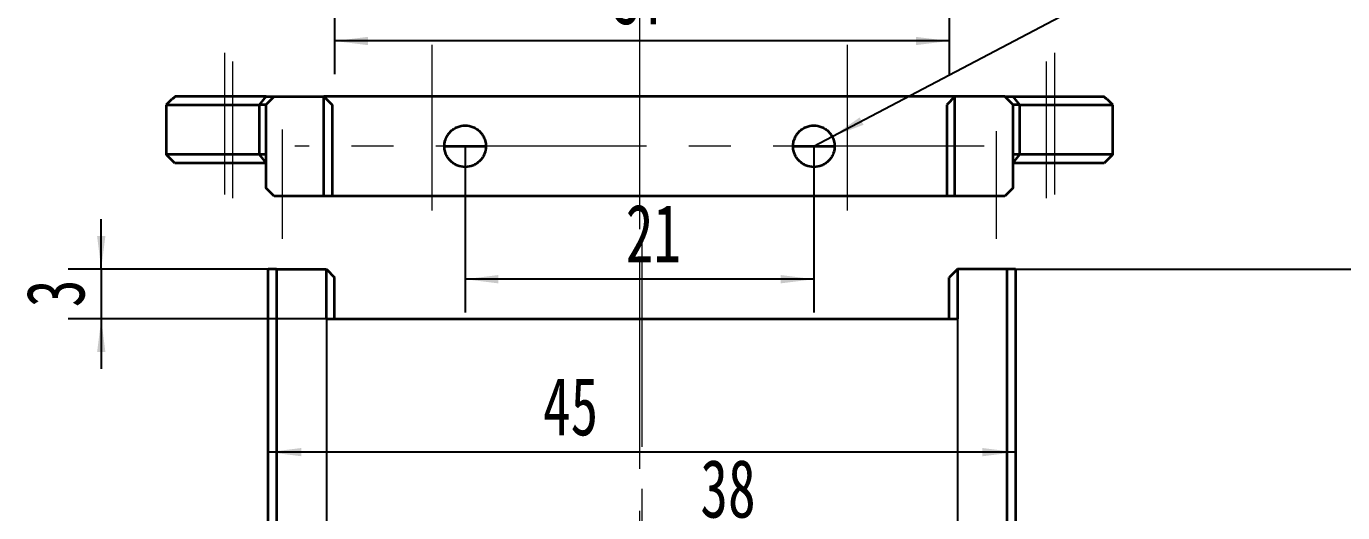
# Model space of a CAD drawing. Header units: millimetres. Extents: x 5 to 292, y 3 to 206.
# Drawn here: x 89.1 to 168.4, y 97.1 to 126.4 of the extents above; entities that cross this region are included whole.
import ezdxf

# ---------------------------------------------------------------- set-up
doc = ezdxf.new("R2010")
doc.units = ezdxf.units.MM
doc.linetypes.add('CENTERX2', pattern=[20.32, 12.7, -2.54, 2.54, -2.54])
doc.layers.add('10', color=7, linetype='Continuous')
doc.styles.add('SLDTEXTSTYLE1', font='TXT', dxfattribs={"width": 0.7})
doc.styles.add('SLDTEXTSTYLE13', font='TXT', dxfattribs={"width": 0.627273})
doc.dimstyles.new('SLDDIMSTYLE1', dxfattribs={"dimtxt": 3.5, "dimasz": 2, "dimexe": 0, "dimexo": 0.0625, "dimgap": 0.875, "dimtad": 2, "dimrnd": 1e-09, "dimzin": 12, "dimdsep": 46, "dimtxsty": 'SLDTEXTSTYLE1', "dimsah": 1, "dimcen": 0.09, "dimadec": 0, "dimazin": 3, "dimtfac": 1, "dimtofl": 0, "dimtmove": 0, "dimatfit": 3, "dimfxl": 0, "dimfrac": 2, "dimtolj": 1, "dimtzin": 12, "dimarcsym": 0})
doc.dimstyles.new('SLDDIMSTYLE2', dxfattribs={"dimtxt": 3.5, "dimasz": 2, "dimexe": 0, "dimexo": 0.0625, "dimgap": 0.875, "dimtad": 2, "dimrnd": 1e-09, "dimzin": 12, "dimdsep": 46, "dimtxsty": 'SLDTEXTSTYLE1', "dimsah": 1, "dimcen": 0.09, "dimadec": 0, "dimazin": 3, "dimtfac": 1, "dimtmove": 0, "dimatfit": 0, "dimfxl": 0, "dimfrac": 2, "dimtolj": 1, "dimtzin": 12, "dimarcsym": 0})
doc.dimstyles.new('SLDDIMSTYLE4', dxfattribs={"dimtxt": 3.5, "dimasz": 2, "dimexe": 0, "dimexo": 0.0625, "dimgap": 0.875, "dimtad": 0, "dimtih": 1, "dimtoh": 1, "dimrnd": 1e-09, "dimzin": 12, "dimdsep": 46, "dimtxsty": 'SLDTEXTSTYLE1', "dimsah": 1, "dimcen": 0, "dimadec": 0, "dimazin": 3, "dimtfac": 1, "dimtofl": 0, "dimtmove": 0, "dimatfit": 3, "dimfxl": 0, "dimfrac": 2, "dimtolj": 1, "dimtzin": 12, "dimarcsym": 0})

# ---------------------------------------------------------------- blocks, each defined once
blk = doc.blocks.new('_D_2')
at = {"layer": '10'}
for p, q in [((107.647, 128.154), (107.647, 123.472)), ((144.647, 128.154), (144.647, 123.472)), ((144.647, 125.472), (107.647, 125.472))]:
    blk.add_line(p, q, dxfattribs=at)
for points in [[(107.647, 125.472), (109.647, 125.222), (109.647, 125.722)], [(144.647, 125.472), (142.647, 125.722), (142.647, 125.222)]]:
    blk.add_solid(points, dxfattribs=at)
at = {"layer": '10', "insert": (124.419, 129.984), "char_height": 3.5, "attachment_point": 1, "style": 'SLDTEXTSTYLE1'}
blk.add_mtext('37', dxfattribs=at)
blk = doc.blocks.new('_D_4')
at = {"layer": '10'}
for p, q in [((107.147, 108.733), (107.147, 93.757)), ((145.147, 108.733), (145.147, 93.757)), ((145.147, 95.757), (107.147, 95.757))]:
    blk.add_line(p, q, dxfattribs=at)
for points in [[(107.147, 95.757), (109.147, 95.507), (109.147, 96.007)], [(145.147, 95.757), (143.147, 96.007), (143.147, 95.507)]]:
    blk.add_solid(points, dxfattribs=at)
at = {"layer": '10', "insert": (129.669, 100.269), "char_height": 3.5, "attachment_point": 1, "style": 'SLDTEXTSTYLE1'}
blk.add_mtext('38', dxfattribs=at)
blk = doc.blocks.new('_D_5')
at = {"layer": '10'}
blk.add_line((148.647, 100.712), (103.647, 100.712), dxfattribs=at)
for points in [[(103.647, 100.712), (105.647, 100.462), (105.647, 100.962)], [(148.647, 100.712), (146.647, 100.962), (146.647, 100.462)]]:
    blk.add_solid(points, dxfattribs=at)
at = {"layer": '10', "insert": (120.187, 105.224), "char_height": 3.5, "attachment_point": 1, "style": 'SLDTEXTSTYLE1'}
blk.add_mtext('45', dxfattribs=at)
blk = doc.blocks.new('_D_6')
at = {"layer": '10'}
for p, q in [((93.59, 111.733), (93.59, 114.733)), ((104.147, 111.733), (91.59, 111.733)), ((93.59, 111.733), (93.59, 108.733)), ((107.147, 108.733), (91.59, 108.733)), ((93.59, 108.733), (93.59, 105.733))]:
    blk.add_line(p, q, dxfattribs=at)
for points in [[(93.59, 111.733), (93.84, 113.733), (93.34, 113.733)], [(93.59, 108.733), (93.34, 106.733), (93.84, 106.733)]]:
    blk.add_solid(points, dxfattribs=at)
at = {"layer": '10', "insert": (89.078, 109.443), "char_height": 3.5, "attachment_point": 1, "rotation": 90, "style": 'SLDTEXTSTYLE1'}
blk.add_mtext('3', dxfattribs=at)
blk = doc.blocks.new('_D_7')
at = {"layer": '10'}
for p, q in [((148.147, 111.733), (178.896, 111.733)), ((176.896, 111.733), (176.896, 68.733)), ((147.647, 68.733), (178.896, 68.733))]:
    blk.add_line(p, q, dxfattribs=at)
for points in [[(176.896, 111.733), (176.646, 109.733), (177.146, 109.733)], [(176.896, 68.733), (177.146, 70.733), (176.646, 70.733)]]:
    blk.add_solid(points, dxfattribs=at)
at = {"layer": '10', "insert": (172.385, 87.839), "char_height": 3.5, "attachment_point": 1, "rotation": 90, "style": 'SLDTEXTSTYLE1'}
blk.add_mtext('43', dxfattribs=at)
blk = doc.blocks.new('SW_SYMBOL_HOLE_DEPTH')
at = {"layer": '10', "color": 0}
for p, q in [((0, 875), (800, 875)), ((400, 875), (400, 75)), ((100, 555), (400, 75)), ((700, 555), (400, 75))]:
    blk.add_line(p, q, dxfattribs=at)
blk = doc.blocks.new('_D_12')
at = {"layer": '10'}
for p, q in [((137.611, 119.714), (169.579, 136.562)), ((169.579, 136.562), (196.904, 136.562)), ((136.505, 119.131), (137.611, 119.714))]:
    blk.add_line(p, q, dxfattribs=at)
blk.add_solid([(137.611, 119.714), (139.497, 120.425), (139.264, 120.868)], dxfattribs=at)
at = {"layer": '10', "xscale": 0.004511737089201878, "yscale": 0.004511737089201878, "zscale": 0.004511737089201878}
for p in [(189.943, 141.598), (186.274, 137.083)]:
    blk.add_blockref('SW_SYMBOL_HOLE_DEPTH', p, dxfattribs=at)
at = {"layer": '10', "char_height": 3.5, "attachment_point": 1}
for s, insert, style in [('2 x M3 - 6H', (170.829, 145.589), 'SLDTEXTSTYLE13'), ('6', (195.154, 145.589), 'SLDTEXTSTYLE1'), ('%%c', (176.024, 141.089), 'SLDTEXTSTYLE1'), ('2.5', (180.139, 141.074), 'SLDTEXTSTYLE1'), ('5', (190.172, 141.074), 'SLDTEXTSTYLE1')]:
    blk.add_mtext(s, dxfattribs=dict(at, insert=insert, style=style))
blk = doc.blocks.new('_D_13')
at = {"layer": '10'}
for p, q in [((115.505, 119.131), (115.505, 109.126)), ((136.505, 119.131), (136.505, 109.126)), ((136.505, 111.126), (115.505, 111.126))]:
    blk.add_line(p, q, dxfattribs=at)
for points in [[(115.505, 111.126), (117.505, 110.876), (117.505, 111.376)], [(136.505, 111.126), (134.505, 111.376), (134.505, 110.876)]]:
    blk.add_solid(points, dxfattribs=at)
at = {"layer": '10', "insert": (125.175, 115.638), "char_height": 3.5, "attachment_point": 1, "style": 'SLDTEXTSTYLE1'}
blk.add_mtext('21', dxfattribs=at)

msp = doc.modelspace()

# ---------------------------------------------------------------- linework, layer by layer
at = {"color": 7, "linetype": 'Continuous', "lineweight": 35}
for p, q in [((103.112, 121.631), (103.513, 122.131)), ((103.505, 121.631), (104.005, 122.131)), ((104.005, 122.131), (107.005, 122.131)), ((107.005, 116.131), (107.005, 122.131)), ((107.005, 122.131), (107.505, 121.631)), ((145.005, 122.131), (107.005, 122.131)), ((145.005, 122.131), (144.505, 121.631)), ((145.005, 116.131), (145.005, 122.131)), ((148.005, 122.131), (145.005, 122.131)), ((148.005, 122.131), (148.505, 121.631)), ((148.497, 122.131), (148.898, 121.631)), ((97.825, 121.951), (97.5, 121.626)), ((97.505, 121.636), (97.505, 118.626)), ((103.112, 118.631), (103.112, 121.631)), ((103.505, 121.631), (103.505, 116.631)), ((107.505, 121.631), (107.505, 116.131)), ((144.505, 121.631), (144.505, 116.131)), ((148.505, 116.631), (148.505, 121.631)), ((148.898, 121.631), (148.898, 118.631)), ((154.51, 121.626), (154.185, 121.951)), ((154.505, 118.626), (154.505, 121.636)), ((114.255, 119.131), (115.505, 119.131)), ((115.505, 119.131), (116.755, 119.131)), ((135.255, 119.131), (136.505, 119.131)), ((136.505, 119.131), (137.755, 119.131)), ((97.5, 118.636), (98.01, 118.126)), ((103.513, 118.131), (103.112, 118.631)), ((148.898, 118.631), (148.497, 118.131)), ((154, 118.126), (154.51, 118.636)), ((104.005, 116.131), (103.505, 116.631)), ((148.505, 116.631), (148.005, 116.131)), ((107.005, 116.131), (104.005, 116.131)), ((107.505, 116.131), (107.005, 116.131)), ((144.505, 116.131), (107.505, 116.131)), ((145.005, 116.131), (144.505, 116.131)), ((148.005, 116.131), (145.005, 116.131)), ((103.647, 86.899), (103.647, 111.733)), ((104.147, 111.733), (103.647, 111.733)), ((104.147, 111.733), (104.147, 86.899)), ((104.147, 111.733), (107.147, 111.733)), ((107.147, 108.733), (107.147, 111.733)), ((107.147, 111.733), (107.647, 111.233)), ((107.647, 108.733), (107.647, 111.233)), ((145.147, 111.733), (144.647, 111.233)), ((144.647, 108.733), (144.647, 111.233)), ((145.147, 111.733), (145.147, 108.733)), ((148.147, 111.733), (145.147, 111.733)), ((148.147, 86.899), (148.147, 111.733)), ((148.647, 111.733), (148.147, 111.733)), ((148.647, 111.733), (148.647, 86.899)), ((107.147, 108.733), (145.147, 108.733))]:
    msp.add_line(p, q, dxfattribs=at)
for points, knots in [([(97.825, 121.951), (97.826, 121.952), (97.827, 121.953), (97.838, 121.961), (97.856, 121.975), (97.88, 121.995), (97.912, 122.021), (97.951, 122.052), (97.997, 122.088), (98.033, 122.117), (98.051, 122.131)], [0, 0, 0, 0, 0.122459, 0.245318, 0.368744, 0.4929, 0.617948, 0.744046, 0.871347, 1, 1, 1, 1]), ([(98.051, 122.131), (98.033, 122.117), (97.997, 122.088), (97.951, 122.052), (97.912, 122.021), (97.88, 121.995), (97.856, 121.975), (97.838, 121.961), (97.827, 121.953), (97.826, 121.952), (97.825, 121.951)], [0, 0, 0, 0, 0.128673, 0.255988, 0.382095, 0.507146, 0.6313, 0.754716, 0.877561, 1, 1, 1, 1]), ([(103.513, 122.131), (101.899, 122.131), (100.603, 122.131), (98.756, 122.131), (98.206, 122.131), (98.051, 122.131)], [0, 0, 0, 0, 0.5, 0.5, 1, 1, 1, 1]), ([(103.513, 122.131), (103.544, 122.131), (103.606, 122.131), (103.688, 122.131), (103.761, 122.131), (103.825, 122.131), (103.893, 122.131), (103.953, 122.131), (103.997, 122.131), (104.002, 122.131), (104.005, 122.131)], [0, 0, 0, 0, 0.100369, 0.200151, 0.299755, 0.399593, 0.500073, 0.666956, 0.832963, 1, 1, 1, 1]), ([(148.005, 122.131), (148.006, 122.131), (148.008, 122.131), (148.024, 122.131), (148.049, 122.131), (148.084, 122.131), (148.139, 122.131), (148.223, 122.131), (148.345, 122.131), (148.446, 122.131), (148.497, 122.131)], [0, 0, 0, 0, 0.100369, 0.2001509, 0.299755, 0.3995928, 0.5000727, 0.6669558, 0.8329627, 1, 1, 1, 1]), ([(148.497, 122.131), (148.597, 122.131), (148.798, 122.131), (149.089, 122.131), (149.373, 122.131), (149.649, 122.131), (149.917, 122.131), (150.177, 122.131), (150.43, 122.131), (150.919, 122.131), (151.592, 122.131), (152.353, 122.131), (152.977, 122.131), (153.377, 122.131), (153.626, 122.131), (153.775, 122.131), (153.891, 122.131), (153.936, 122.131), (153.959, 122.131)], [0, 0, 0, 0, 0.031286, 0.062542, 0.093778, 0.125006, 0.156234, 0.187474, 0.218735, 0.250028, 0.375, 0.500005, 0.624977, 0.749982, 0.812521, 0.874982, 0.937448, 1, 1, 1, 1]), ([(154.185, 121.951), (154.184, 121.952), (154.183, 121.953), (154.172, 121.961), (154.154, 121.975), (154.13, 121.995), (154.098, 122.021), (154.059, 122.052), (154.013, 122.088), (153.977, 122.117), (153.959, 122.131)], [0, 0, 0, 0, 0.12245, 0.245302, 0.368723, 0.492878, 0.617928, 0.74403, 0.871338, 1, 1, 1, 1]), ([(153.959, 122.131), (153.977, 122.117), (154.013, 122.088), (154.059, 122.052), (154.098, 122.021), (154.13, 121.995), (154.154, 121.975), (154.172, 121.961), (154.183, 121.953), (154.184, 121.952), (154.185, 121.951)], [0, 0, 0, 0, 0.12866, 0.255966, 0.382067, 0.507116, 0.631271, 0.754694, 0.877548, 1, 1, 1, 1]), ([(97.506, 121.631), (97.528, 121.631), (97.572, 121.631), (97.937, 121.631), (98.52, 121.631), (99.336, 121.631), (100.376, 121.631), (101.617, 121.631), (102.613, 121.631), (103.112, 121.631)], [0, 0, 0, 0, 0.141374, 0.284479, 0.427583, 0.570687, 0.713791, 0.856896, 1, 1, 1, 1]), ([(148.898, 121.631), (149.397, 121.631), (150.393, 121.631), (151.634, 121.631), (152.674, 121.631), (153.49, 121.631), (154.073, 121.631), (154.438, 121.631), (154.482, 121.631), (154.504, 121.631)], [0, 0, 0, 0, 0.143104, 0.286209, 0.429313, 0.572417, 0.715521, 0.858626, 1, 1, 1, 1]), ([(114.255, 119.131), (114.256, 119.164), (114.257, 119.229), (114.269, 119.327), (114.288, 119.423), (114.315, 119.517), (114.366, 119.656), (114.459, 119.83), (114.615, 120.02), (114.806, 120.177), (115.095, 120.331), (115.505, 120.414), (115.915, 120.332), (116.204, 120.178), (116.394, 120.021), (116.551, 119.83), (116.654, 119.636), (116.716, 119.456), (116.749, 119.295), (116.753, 119.186), (116.755, 119.131)], [0, 0, 0, 0, 0.025191, 0.050159, 0.075059, 0.10005, 0.125286, 0.187774, 0.250405, 0.312893, 0.375523, 0.500027, 0.624531, 0.687019, 0.749649, 0.812137, 0.874768, 0.916602, 0.958103, 1, 1, 1, 1]), ([(135.255, 119.131), (135.256, 119.164), (135.257, 119.229), (135.269, 119.327), (135.288, 119.423), (135.315, 119.517), (135.366, 119.656), (135.459, 119.83), (135.615, 120.02), (135.806, 120.177), (136.095, 120.331), (136.505, 120.414), (136.915, 120.332), (137.204, 120.178), (137.394, 120.021), (137.551, 119.83), (137.654, 119.636), (137.716, 119.456), (137.749, 119.295), (137.753, 119.186), (137.755, 119.131)], [0, 0, 0, 0, 0.025191, 0.050159, 0.075059, 0.10005, 0.125286, 0.187774, 0.250405, 0.312893, 0.375523, 0.500027, 0.624531, 0.687019, 0.749649, 0.812137, 0.874768, 0.916602, 0.958103, 1, 1, 1, 1]), ([(116.755, 119.131), (116.754, 119.098), (116.753, 119.033), (116.741, 118.935), (116.722, 118.839), (116.695, 118.745), (116.644, 118.607), (116.551, 118.432), (116.395, 118.242), (116.204, 118.085), (115.915, 117.931), (115.505, 117.848), (115.095, 117.931), (114.806, 118.085), (114.616, 118.242), (114.459, 118.432), (114.356, 118.626), (114.294, 118.806), (114.261, 118.967), (114.257, 119.076), (114.255, 119.131)], [0, 0, 0, 0, 0.025191, 0.050159, 0.075059, 0.10005, 0.125286, 0.187774, 0.250405, 0.312893, 0.375523, 0.500027, 0.624531, 0.687019, 0.749649, 0.812137, 0.874768, 0.916602, 0.958103, 1, 1, 1, 1]), ([(137.755, 119.131), (137.754, 119.098), (137.753, 119.033), (137.741, 118.935), (137.722, 118.839), (137.695, 118.745), (137.644, 118.607), (137.551, 118.432), (137.395, 118.242), (137.204, 118.085), (136.915, 117.931), (136.505, 117.848), (136.095, 117.931), (135.806, 118.085), (135.616, 118.242), (135.459, 118.432), (135.356, 118.626), (135.294, 118.806), (135.261, 118.967), (135.257, 119.076), (135.255, 119.131)], [0, 0, 0, 0, 0.025191, 0.050159, 0.075059, 0.10005, 0.125286, 0.187774, 0.250405, 0.312893, 0.375523, 0.500027, 0.624531, 0.687019, 0.749649, 0.812137, 0.874768, 0.916602, 0.958103, 1, 1, 1, 1]), ([(103.112, 118.631), (102.613, 118.631), (101.617, 118.631), (100.376, 118.631), (99.336, 118.631), (98.52, 118.631), (97.937, 118.631), (97.572, 118.631), (97.528, 118.631), (97.506, 118.631)], [0, 0, 0, 0, 0.143104, 0.286208, 0.429312, 0.572416, 0.71552, 0.858624, 1, 1, 1, 1]), ([(98.012, 118.131), (98.029, 118.131), (98.064, 118.131), (98.411, 118.131), (98.98, 118.131), (99.781, 118.131), (100.807, 118.131), (102.033, 118.131), (103.02, 118.131), (103.513, 118.131)], [0, 0, 0, 0, 0.134498, 0.278748, 0.422999, 0.567249, 0.711499, 0.85575, 1, 1, 1, 1]), ([(148.497, 118.131), (148.99, 118.131), (149.977, 118.131), (151.203, 118.131), (152.229, 118.131), (153.03, 118.131), (153.599, 118.131), (153.946, 118.131), (153.981, 118.131), (153.998, 118.131)], [0, 0, 0, 0, 0.14425, 0.288501, 0.432751, 0.577001, 0.721252, 0.865502, 1, 1, 1, 1]), ([(154.504, 118.631), (154.482, 118.631), (154.438, 118.631), (154.073, 118.631), (153.49, 118.631), (152.674, 118.631), (151.634, 118.631), (150.393, 118.631), (149.397, 118.631), (148.898, 118.631)], [0, 0, 0, 0, 0.1413759, 0.2844799, 0.4275839, 0.5706879, 0.713792, 0.856896, 1, 1, 1, 1])]:
    msp.add_open_spline(points, degree=3, knots=knots, dxfattribs=at)
for points in [[(103.505, 121.631), (103.505, 121.631), (103.365, 121.631), (103.112, 121.631)], [(148.898, 121.631), (148.645, 121.631), (148.505, 121.631), (148.505, 121.631)], [(103.505, 118.631), (103.505, 118.631), (103.365, 118.631), (103.112, 118.631)], [(148.898, 118.631), (148.645, 118.631), (148.505, 118.631), (148.505, 118.631)]]:
    msp.add_open_spline(points, degree=3, dxfattribs=at)
at = {"layer": '10', "linetype": 'CENTERX2', "lineweight": 18}
for p, q in [((126.005, 153.053), (126.005, 87.209)), ((101.005, 124.766), (101.005, 116.221)), ((113.505, 125.241), (113.505, 115.272)), ((138.505, 125.241), (138.505, 115.272)), ((151.005, 124.766), (151.005, 116.221)), ((101.505, 116.016), (101.505, 124.246)), ((150.505, 124.246), (150.505, 116.016)), ((126.005, 123.631), (126.005, 114.131)), ((104.505, 113.551), (104.505, 120.144)), ((147.505, 113.551), (147.505, 120.039)), ((146.755, 119.131), (105.255, 119.131)), ((126.147, 113.733), (126.147, 84.899))]:
    msp.add_line(p, q, dxfattribs=at)

# ---------------------------------------------------------------- dimensions: what is measured, and where the dimension line sits
at = {"layer": '10'}
dim = msp.add_radius_dim(center=(136.505, 119.131), mpoint=(137.611, 119.714), text='2 x M3 - 6H {\\fGDT;x} 6\\P%%c2.5 {\\fGDT;x}5', dimstyle='SLDDIMSTYLE4', override={"dimpost": '<>'}, dxfattribs=at)
dim.commit()
dim.dimension.update_dxf_attribs({"geometry": '_D_12', "text_midpoint": (183.866, 141.077), "dimtype": 164})
for base, p1, p2, picture, middle in [((107.647, 125.472), (144.647, 128.154), (107.647, 128.154), '_D_2', (125.953, 125.472)), ((115.505, 111.126), (136.505, 119.131), (115.505, 119.131), '_D_13', (126.711, 111.126)), ((103.647, 100.712), (148.647, 111.733), (103.647, 111.733), '_D_5', (121.723, 100.712)), ((107.147, 95.757), (145.147, 108.733), (107.147, 108.733), '_D_4', (131.202, 95.757))]:
    dim = msp.add_linear_dim(base=base, p1=p1, p2=p2, dimstyle='SLDDIMSTYLE1', dxfattribs=at)
    dim.commit()
    dim.dimension.update_dxf_attribs({"geometry": picture, "text_midpoint": middle, "dimtype": 160})
for base, p1, p2, dimstyle, picture, middle in [((93.59, 108.733), (104.147, 111.733), (107.147, 108.733), 'SLDDIMSTYLE2', '_D_6', (93.59, 110.211)), ((176.896, 68.733), (148.147, 111.733), (147.647, 68.733), 'SLDDIMSTYLE1', '_D_7', (176.896, 89.375))]:
    dim = msp.add_linear_dim(base=base, p1=p1, p2=p2, angle=90, dimstyle=dimstyle, dxfattribs=at)
    dim.commit()
    dim.dimension.update_dxf_attribs({"geometry": picture, "text_midpoint": middle, "dimtype": 160})

doc.saveas('drawing.dxf')
